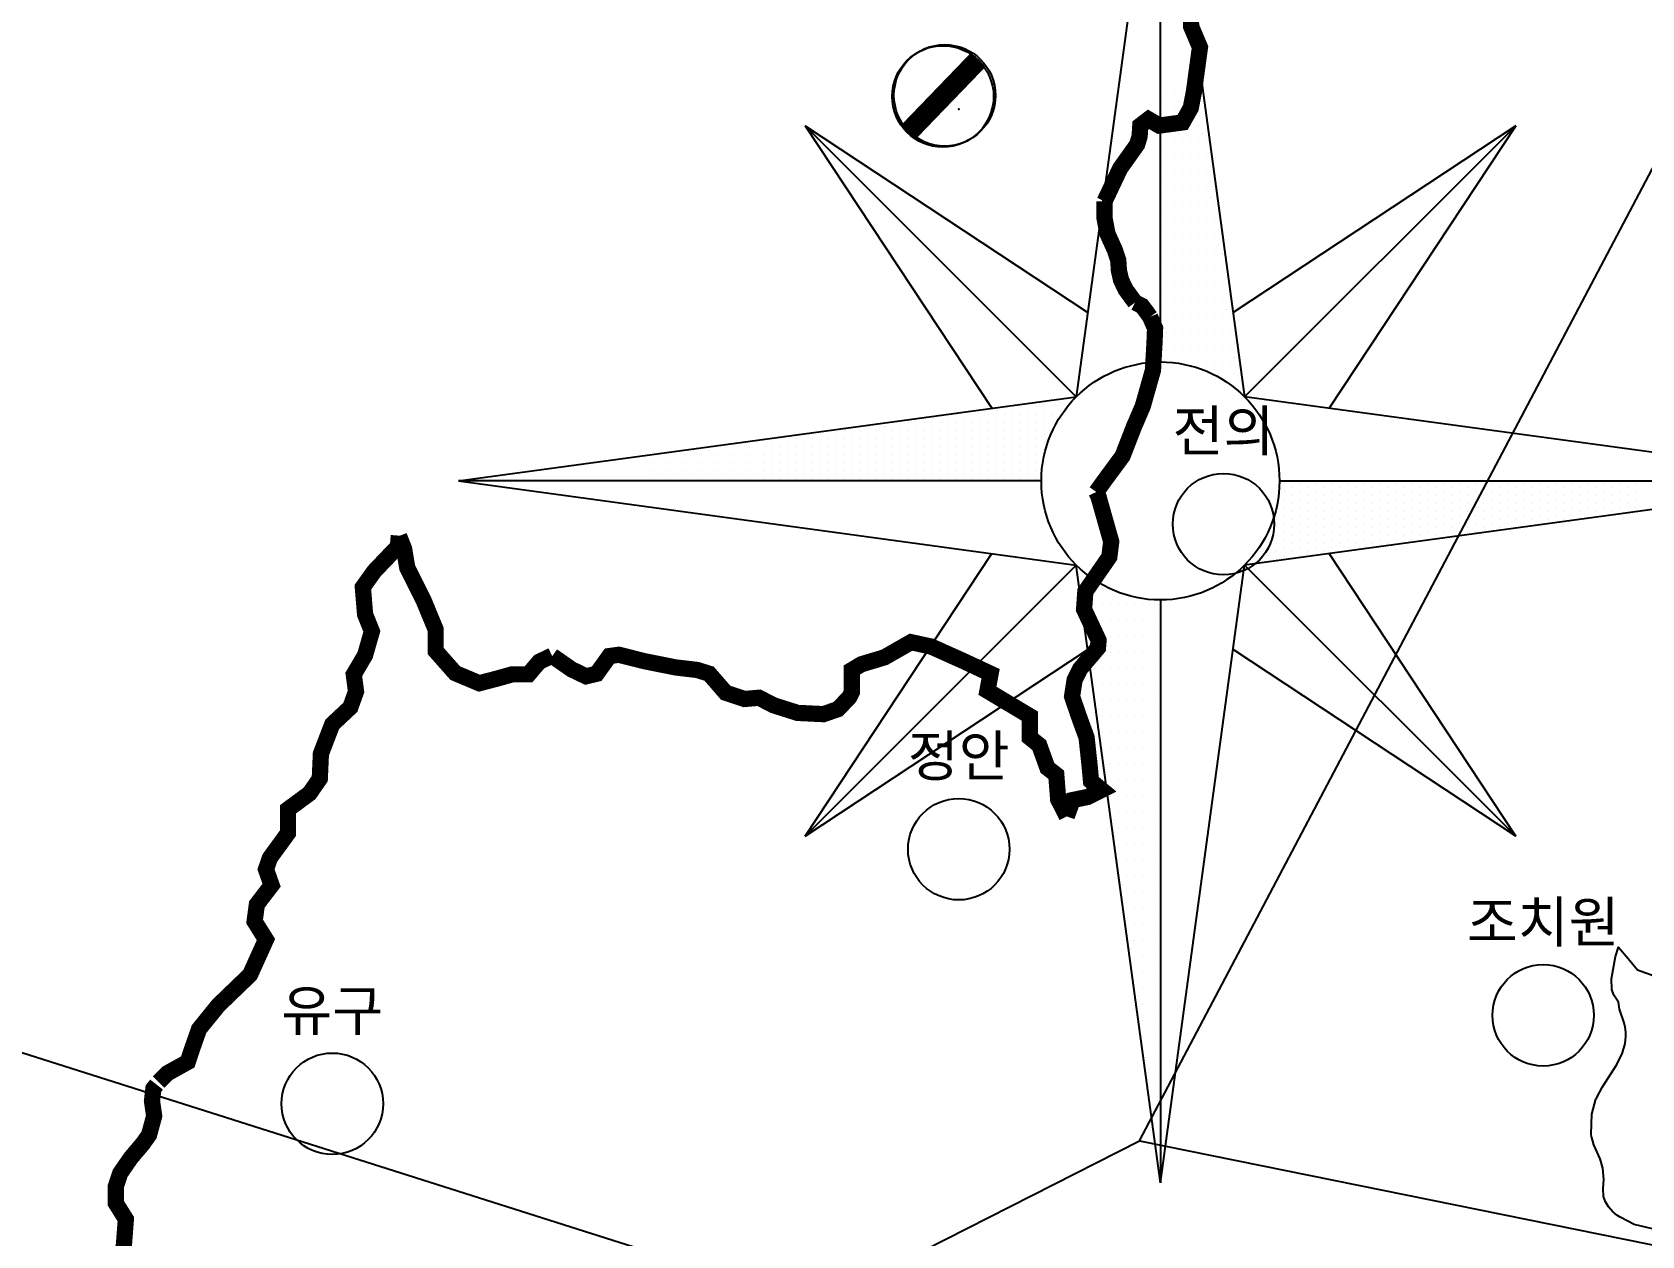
# Model space of a CAD drawing. Header units: millimetres. Extents: x -19392 to 580976, y -49129 to 736091.
# Drawn here: x 187898 to 227552, y 336155 to 365813 of the extents above; entities that cross this region are included whole.
import ezdxf
from ezdxf.enums import TextEntityAlignment as Align

# ---------------------------------------------------------------- set-up
doc = ezdxf.new("R2010")
doc.units = ezdxf.units.MM
for name, color, linetype in [('2411', 7, 'Continuous'), ('AWS', 4, 'Continuous'), ('AWS명', 2, 'Continuous'), ('EL', 2, 'Continuous'), ('MAIN-RIVER', 5, 'Continuous'), ('Point', 1, 'Continuous'), ('관측소명', 3, 'Continuous'), ('기상청', 1, 'Continuous'), ('티센', 6, 'Continuous')]:
    doc.layers.add(name, color=color, linetype=linetype)
doc.styles.get("Standard").update_dxf_attribs({"font": ''})
doc.styles.get('Standard').set_extended_font_data('Gulim')

# ---------------------------------------------------------------- blocks, each defined once
blk = doc.blocks.new('관측소(기상청)')
at = {"layer": '기상청', "const_width": 500}
blk.add_lwpolyline([(821, 874), (-914, -926)], dxfattribs=at)
at = {"layer": '기상청'}
blk.add_circle((-46, -26), 1250, dxfattribs=at)

msp = doc.modelspace()

# ---------------------------------------------------------------- linework, layer by layer
at = {"color": 0}
for p, q in [((215753, 364103), (215753, 364103)), ((215851, 364300), (215851, 364300)), ((215950, 364103), (215950, 364103)), ((216048, 364300), (216048, 364300)), ((216147, 364103), (216147, 364103)), ((216245, 364300), (216245, 364300)), ((216343, 364103), (216343, 364103)), ((216442, 364300), (216442, 364300)), ((216540, 364103), (216540, 364103)), ((216639, 364300), (216639, 364300)), ((216737, 364103), (216737, 364103)), ((215753, 363709), (215753, 363709)), ((215851, 363906), (215851, 363906)), ((215950, 363709), (215950, 363709)), ((216048, 363906), (216048, 363906)), ((216147, 363709), (216147, 363709)), ((216245, 363906), (216245, 363906)), ((216343, 363709), (216343, 363709)), ((216442, 363906), (216442, 363906)), ((216540, 363709), (216540, 363709)), ((216639, 363906), (216639, 363906)), ((216737, 363709), (216737, 363709)), ((215753, 363315), (215753, 363315)), ((215851, 363512), (215851, 363512)), ((215950, 363315), (215950, 363315)), ((216048, 363512), (216048, 363512)), ((216147, 363315), (216147, 363315)), ((216245, 363512), (216245, 363512)), ((216343, 363315), (216343, 363315)), ((216442, 363512), (216442, 363512)), ((216540, 363315), (216540, 363315)), ((216639, 363512), (216639, 363512)), ((216737, 363315), (216737, 363315)), ((216836, 363512), (216836, 363512)), ((215753, 362922), (215753, 362922)), ((215851, 363118), (215851, 363118)), ((215950, 362922), (215950, 362922)), ((216048, 363118), (216048, 363118)), ((216147, 362922), (216147, 362922)), ((216245, 363118), (216245, 363118)), ((216343, 362922), (216343, 362922)), ((216442, 363118), (216442, 363118)), ((216540, 362922), (216540, 362922)), ((216639, 363118), (216639, 363118)), ((216737, 362922), (216737, 362922)), ((216836, 363118), (216836, 363118)), ((216934, 362922), (216934, 362922)), ((215753, 362528), (215753, 362528)), ((215851, 362725), (215851, 362725)), ((215950, 362528), (215950, 362528)), ((216048, 362725), (216048, 362725)), ((216147, 362528), (216147, 362528)), ((216245, 362725), (216245, 362725)), ((216343, 362528), (216343, 362528)), ((216442, 362725), (216442, 362725)), ((216540, 362528), (216540, 362528)), ((216639, 362725), (216639, 362725)), ((216737, 362528), (216737, 362528)), ((216836, 362725), (216836, 362725)), ((216934, 362528), (216934, 362528)), ((215753, 362134), (215753, 362134)), ((215851, 362331), (215851, 362331)), ((215950, 362134), (215950, 362134)), ((216048, 362331), (216048, 362331)), ((216147, 362134), (216147, 362134)), ((216245, 362331), (216245, 362331)), ((216343, 362134), (216343, 362134)), ((216442, 362331), (216442, 362331)), ((216540, 362134), (216540, 362134)), ((216639, 362331), (216639, 362331)), ((216737, 362134), (216737, 362134)), ((216836, 362331), (216836, 362331)), ((216934, 362134), (216934, 362134)), ((215753, 361740), (215753, 361740)), ((215851, 361937), (215851, 361937)), ((215950, 361740), (215950, 361740)), ((216048, 361937), (216048, 361937)), ((216147, 361740), (216147, 361740)), ((216245, 361937), (216245, 361937)), ((216343, 361740), (216343, 361740)), ((216442, 361937), (216442, 361937)), ((216540, 361740), (216540, 361740)), ((216639, 361937), (216639, 361937)), ((216737, 361740), (216737, 361740)), ((216836, 361937), (216836, 361937)), ((216934, 361740), (216934, 361740)), ((217033, 361937), (217033, 361937)), ((215753, 361347), (215753, 361347)), ((215851, 361543), (215851, 361543)), ((215950, 361347), (215950, 361347)), ((216048, 361543), (216048, 361543)), ((216147, 361347), (216147, 361347)), ((216245, 361543), (216245, 361543)), ((216343, 361347), (216343, 361347)), ((216442, 361543), (216442, 361543)), ((216540, 361347), (216540, 361347)), ((216639, 361543), (216639, 361543)), ((216737, 361347), (216737, 361347)), ((216836, 361543), (216836, 361543)), ((216934, 361347), (216934, 361347)), ((217033, 361543), (217033, 361543)), ((217131, 361347), (217131, 361347)), ((215753, 360953), (215753, 360953)), ((215851, 361150), (215851, 361150)), ((215950, 360953), (215950, 360953)), ((216048, 361150), (216048, 361150)), ((216147, 360953), (216147, 360953)), ((216245, 361150), (216245, 361150)), ((216343, 360953), (216343, 360953)), ((216442, 361150), (216442, 361150)), ((216540, 360953), (216540, 360953)), ((216639, 361150), (216639, 361150)), ((216737, 360953), (216737, 360953)), ((216836, 361150), (216836, 361150)), ((216934, 360953), (216934, 360953)), ((217033, 361150), (217033, 361150)), ((217131, 360953), (217131, 360953)), ((215753, 360559), (215753, 360559)), ((215851, 360756), (215851, 360756)), ((215950, 360559), (215950, 360559)), ((216048, 360756), (216048, 360756)), ((216147, 360559), (216147, 360559)), ((216245, 360756), (216245, 360756)), ((216343, 360559), (216343, 360559)), ((216442, 360756), (216442, 360756)), ((216540, 360559), (216540, 360559)), ((216639, 360756), (216639, 360756)), ((216737, 360559), (216737, 360559)), ((216836, 360756), (216836, 360756)), ((216934, 360559), (216934, 360559)), ((217033, 360756), (217033, 360756)), ((217131, 360559), (217131, 360559)), ((217229, 360756), (217229, 360756)), ((215753, 360165), (215753, 360165)), ((215851, 360362), (215851, 360362)), ((215950, 360165), (215950, 360165)), ((216048, 360362), (216048, 360362)), ((216147, 360165), (216147, 360165)), ((216245, 360362), (216245, 360362)), ((216343, 360165), (216343, 360165)), ((216442, 360362), (216442, 360362)), ((216540, 360165), (216540, 360165)), ((216639, 360362), (216639, 360362)), ((216737, 360165), (216737, 360165)), ((216836, 360362), (216836, 360362)), ((216934, 360165), (216934, 360165)), ((217033, 360362), (217033, 360362)), ((217131, 360165), (217131, 360165)), ((217229, 360362), (217229, 360362)), ((215753, 359772), (215753, 359772)), ((215851, 359968), (215851, 359968)), ((215950, 359772), (215950, 359772)), ((216048, 359968), (216048, 359968)), ((216147, 359772), (216147, 359772)), ((216245, 359968), (216245, 359968)), ((216343, 359772), (216343, 359772)), ((216442, 359968), (216442, 359968)), ((216540, 359772), (216540, 359772)), ((216639, 359968), (216639, 359968)), ((216737, 359772), (216737, 359772)), ((216836, 359968), (216836, 359968)), ((216934, 359772), (216934, 359772)), ((217033, 359968), (217033, 359968)), ((217131, 359772), (217131, 359772)), ((217229, 359968), (217229, 359968)), ((217328, 359772), (217328, 359772)), ((215753, 359378), (215753, 359378)), ((215851, 359575), (215851, 359575)), ((215950, 359378), (215950, 359378)), ((216048, 359575), (216048, 359575)), ((216147, 359378), (216147, 359378)), ((216245, 359575), (216245, 359575)), ((216343, 359378), (216343, 359378)), ((216442, 359575), (216442, 359575)), ((216540, 359378), (216540, 359378)), ((216639, 359575), (216639, 359575)), ((216737, 359378), (216737, 359378)), ((216836, 359575), (216836, 359575)), ((216934, 359378), (216934, 359378)), ((217033, 359575), (217033, 359575)), ((217131, 359378), (217131, 359378)), ((217229, 359575), (217229, 359575)), ((217328, 359378), (217328, 359378)), ((215753, 358984), (215753, 358984)), ((215851, 359181), (215851, 359181)), ((215950, 358984), (215950, 358984)), ((216048, 359181), (216048, 359181)), ((216147, 358984), (216147, 358984)), ((216245, 359181), (216245, 359181)), ((216343, 358984), (216343, 358984)), ((216442, 359181), (216442, 359181)), ((216540, 358984), (216540, 358984)), ((216639, 359181), (216639, 359181)), ((216737, 358984), (216737, 358984)), ((216836, 359181), (216836, 359181)), ((216934, 358984), (216934, 358984)), ((217033, 359181), (217033, 359181)), ((217131, 358984), (217131, 358984)), ((217229, 359181), (217229, 359181)), ((217328, 358984), (217328, 358984)), ((217426, 359181), (217426, 359181)), ((215753, 358590), (215753, 358590)), ((215851, 358787), (215851, 358787)), ((215950, 358590), (215950, 358590)), ((216048, 358787), (216048, 358787)), ((216147, 358590), (216147, 358590)), ((216245, 358787), (216245, 358787)), ((216343, 358590), (216343, 358590)), ((216442, 358787), (216442, 358787)), ((216540, 358590), (216540, 358590)), ((216639, 358787), (216639, 358787)), ((216737, 358590), (216737, 358590)), ((216836, 358787), (216836, 358787)), ((216934, 358590), (216934, 358590)), ((217033, 358787), (217033, 358787)), ((217131, 358590), (217131, 358590)), ((217229, 358787), (217229, 358787)), ((217328, 358590), (217328, 358590)), ((217426, 358787), (217426, 358787)), ((217525, 358590), (217525, 358590)), ((215753, 358197), (215753, 358197)), ((215851, 358393), (215851, 358393)), ((215950, 358197), (215950, 358197)), ((216048, 358393), (216048, 358393)), ((216147, 358197), (216147, 358197)), ((216245, 358393), (216245, 358393)), ((216343, 358197), (216343, 358197)), ((216442, 358393), (216442, 358393)), ((216540, 358197), (216540, 358197)), ((216639, 358393), (216639, 358393)), ((216737, 358197), (216737, 358197)), ((216836, 358393), (216836, 358393)), ((216934, 358197), (216934, 358197)), ((217033, 358393), (217033, 358393)), ((217131, 358197), (217131, 358197)), ((217229, 358393), (217229, 358393)), ((217328, 358197), (217328, 358197)), ((217426, 358393), (217426, 358393)), ((217525, 358197), (217525, 358197)), ((215753, 357803), (215753, 357803)), ((215851, 358000), (215851, 358000)), ((215950, 357803), (215950, 357803)), ((216048, 358000), (216048, 358000)), ((216147, 357803), (216147, 357803)), ((216245, 358000), (216245, 358000)), ((216343, 357803), (216343, 357803)), ((216442, 358000), (216442, 358000)), ((216540, 357803), (216540, 357803)), ((216639, 358000), (216639, 358000)), ((216737, 357803), (216737, 357803)), ((216836, 358000), (216836, 358000)), ((216934, 357803), (216934, 357803)), ((217033, 358000), (217033, 358000)), ((217131, 357803), (217131, 357803)), ((217229, 358000), (217229, 358000)), ((217328, 357803), (217328, 357803)), ((217426, 358000), (217426, 358000)), ((217525, 357803), (217525, 357803)), ((216442, 357606), (216442, 357606)), ((216639, 357606), (216639, 357606)), ((216836, 357606), (216836, 357606)), ((216934, 357409), (216934, 357409)), ((217033, 357606), (217033, 357606)), ((217131, 357409), (217131, 357409)), ((217229, 357606), (217229, 357606)), ((217328, 357409), (217328, 357409)), ((217426, 357606), (217426, 357606)), ((217525, 357409), (217525, 357409)), ((217623, 357606), (217623, 357606)), ((217426, 357212), (217426, 357212)), ((217623, 357212), (217623, 357212)), ((217722, 357015), (217722, 357015)), ((211858, 356587), (211858, 356587)), ((212251, 356587), (212251, 356587)), ((212645, 356587), (212645, 356587)), ((212842, 356685), (212842, 356685)), ((213039, 356587), (213039, 356587)), ((213236, 356685), (213236, 356685)), ((213433, 356784), (213433, 356784)), ((208511, 356095), (208511, 356095)), ((208905, 356095), (208905, 356095)), ((209101, 356193), (209101, 356193)), ((209298, 356095), (209298, 356095)), ((209495, 356193), (209495, 356193)), ((209692, 356291), (209692, 356291)), ((209692, 356095), (209692, 356095)), ((209889, 356193), (209889, 356193)), ((210086, 356291), (210086, 356291)), ((210086, 356095), (210086, 356095)), ((210283, 356193), (210283, 356193)), ((210480, 356291), (210480, 356291)), ((210480, 356095), (210480, 356095)), ((210676, 356390), (210676, 356390)), ((210676, 356193), (210676, 356193)), ((210873, 356291), (210873, 356291)), ((210873, 356095), (210873, 356095)), ((211070, 356390), (211070, 356390)), ((211070, 356193), (211070, 356193)), ((211267, 356488), (211267, 356488)), ((211267, 356291), (211267, 356291)), ((211267, 356095), (211267, 356095)), ((211464, 356390), (211464, 356390)), ((211464, 356193), (211464, 356193)), ((211661, 356488), (211661, 356488)), ((211661, 356291), (211661, 356291)), ((211661, 356095), (211661, 356095)), ((211858, 356390), (211858, 356390)), ((211858, 356193), (211858, 356193)), ((212055, 356488), (212055, 356488)), ((212055, 356291), (212055, 356291)), ((212055, 356095), (212055, 356095)), ((212251, 356390), (212251, 356390)), ((212251, 356193), (212251, 356193)), ((212448, 356488), (212448, 356488)), ((212448, 356291), (212448, 356291)), ((212448, 356095), (212448, 356095)), ((212645, 356390), (212645, 356390)), ((212645, 356193), (212645, 356193)), ((212842, 356488), (212842, 356488)), ((212842, 356291), (212842, 356291)), ((212842, 356095), (212842, 356095)), ((213039, 356390), (213039, 356390)), ((213039, 356193), (213039, 356193)), ((213236, 356488), (213236, 356488)), ((205361, 355701), (205361, 355701)), ((205755, 355701), (205755, 355701)), ((206148, 355701), (206148, 355701)), ((206345, 355799), (206345, 355799)), ((206542, 355701), (206542, 355701)), ((206739, 355799), (206739, 355799)), ((206936, 355898), (206936, 355898)), ((206936, 355701), (206936, 355701)), ((207133, 355799), (207133, 355799)), ((207330, 355898), (207330, 355898)), ((207330, 355701), (207330, 355701)), ((207526, 355996), (207526, 355996)), ((207526, 355799), (207526, 355799)), ((207723, 355898), (207723, 355898)), ((207723, 355701), (207723, 355701)), ((207920, 355996), (207920, 355996)), ((207920, 355799), (207920, 355799)), ((208117, 355898), (208117, 355898)), ((208117, 355701), (208117, 355701)), ((208314, 355996), (208314, 355996)), ((208314, 355799), (208314, 355799)), ((208511, 355898), (208511, 355898)), ((208511, 355701), (208511, 355701)), ((208708, 355996), (208708, 355996)), ((208708, 355799), (208708, 355799)), ((208905, 355898), (208905, 355898)), ((208905, 355701), (208905, 355701)), ((209101, 355996), (209101, 355996)), ((209101, 355799), (209101, 355799)), ((209298, 355898), (209298, 355898)), ((209298, 355701), (209298, 355701)), ((209495, 355996), (209495, 355996)), ((209495, 355799), (209495, 355799)), ((209692, 355898), (209692, 355898)), ((209692, 355701), (209692, 355701)), ((209889, 355996), (209889, 355996)), ((209889, 355799), (209889, 355799)), ((210086, 355898), (210086, 355898)), ((210086, 355701), (210086, 355701)), ((210283, 355996), (210283, 355996)), ((210283, 355799), (210283, 355799)), ((210480, 355898), (210480, 355898)), ((210480, 355701), (210480, 355701)), ((210676, 355996), (210676, 355996)), ((210676, 355799), (210676, 355799)), ((210873, 355898), (210873, 355898)), ((210873, 355701), (210873, 355701)), ((211070, 355996), (211070, 355996)), ((211070, 355799), (211070, 355799)), ((211267, 355898), (211267, 355898)), ((211267, 355701), (211267, 355701)), ((211464, 355996), (211464, 355996)), ((211464, 355799), (211464, 355799)), ((211661, 355898), (211661, 355898)), ((211661, 355701), (211661, 355701)), ((211858, 355996), (211858, 355996)), ((211858, 355799), (211858, 355799)), ((212055, 355898), (212055, 355898)), ((212055, 355701), (212055, 355701)), ((212251, 355996), (212251, 355996)), ((212251, 355799), (212251, 355799)), ((212448, 355898), (212448, 355898)), ((212448, 355701), (212448, 355701)), ((212645, 355996), (212645, 355996)), ((212645, 355799), (212645, 355799)), ((212842, 355898), (212842, 355898)), ((212842, 355701), (212842, 355701)), ((213039, 355996), (213039, 355996)), ((203195, 355405), (203195, 355405)), ((203392, 355307), (203392, 355307)), ((203589, 355405), (203589, 355405)), ((203786, 355307), (203786, 355307)), ((203983, 355405), (203983, 355405)), ((204180, 355504), (204180, 355504)), ((204180, 355307), (204180, 355307)), ((204376, 355405), (204376, 355405)), ((204573, 355504), (204573, 355504)), ((204573, 355307), (204573, 355307)), ((204770, 355602), (204770, 355602)), ((204770, 355405), (204770, 355405)), ((204967, 355504), (204967, 355504)), ((204967, 355307), (204967, 355307)), ((205164, 355602), (205164, 355602)), ((205164, 355405), (205164, 355405)), ((205361, 355504), (205361, 355504)), ((205361, 355307), (205361, 355307)), ((205558, 355602), (205558, 355602)), ((205558, 355405), (205558, 355405)), ((205755, 355504), (205755, 355504)), ((205755, 355307), (205755, 355307)), ((205951, 355602), (205951, 355602)), ((205951, 355405), (205951, 355405)), ((206148, 355504), (206148, 355504)), ((206148, 355307), (206148, 355307)), ((206345, 355602), (206345, 355602)), ((206345, 355405), (206345, 355405)), ((206542, 355504), (206542, 355504)), ((206542, 355307), (206542, 355307)), ((206739, 355602), (206739, 355602)), ((206739, 355405), (206739, 355405)), ((206936, 355504), (206936, 355504)), ((206936, 355307), (206936, 355307)), ((207133, 355602), (207133, 355602)), ((207133, 355405), (207133, 355405)), ((207330, 355504), (207330, 355504)), ((207330, 355307), (207330, 355307)), ((207526, 355602), (207526, 355602)), ((207526, 355405), (207526, 355405)), ((207723, 355504), (207723, 355504)), ((207723, 355307), (207723, 355307)), ((207920, 355602), (207920, 355602)), ((207920, 355405), (207920, 355405)), ((208117, 355504), (208117, 355504)), ((208117, 355307), (208117, 355307)), ((208314, 355602), (208314, 355602)), ((208314, 355405), (208314, 355405)), ((208511, 355504), (208511, 355504)), ((208511, 355307), (208511, 355307)), ((208708, 355602), (208708, 355602)), ((208708, 355405), (208708, 355405)), ((208905, 355504), (208905, 355504)), ((208905, 355307), (208905, 355307)), ((209101, 355602), (209101, 355602)), ((209101, 355405), (209101, 355405)), ((209298, 355504), (209298, 355504)), ((209298, 355307), (209298, 355307)), ((209495, 355602), (209495, 355602)), ((209495, 355405), (209495, 355405)), ((209692, 355504), (209692, 355504)), ((209692, 355307), (209692, 355307)), ((209889, 355602), (209889, 355602)), ((209889, 355405), (209889, 355405)), ((210086, 355504), (210086, 355504)), ((210086, 355307), (210086, 355307)), ((210283, 355602), (210283, 355602)), ((210283, 355405), (210283, 355405)), ((210480, 355504), (210480, 355504)), ((210480, 355307), (210480, 355307)), ((210676, 355602), (210676, 355602)), ((210676, 355405), (210676, 355405)), ((210873, 355504), (210873, 355504)), ((210873, 355307), (210873, 355307)), ((211070, 355602), (211070, 355602)), ((211070, 355405), (211070, 355405)), ((211267, 355504), (211267, 355504)), ((211267, 355307), (211267, 355307)), ((211464, 355602), (211464, 355602)), ((211464, 355405), (211464, 355405)), ((211661, 355504), (211661, 355504)), ((211661, 355307), (211661, 355307)), ((211858, 355602), (211858, 355602)), ((211858, 355405), (211858, 355405)), ((212055, 355504), (212055, 355504)), ((212055, 355307), (212055, 355307)), ((212251, 355602), (212251, 355602)), ((212251, 355405), (212251, 355405)), ((212448, 355504), (212448, 355504)), ((212448, 355307), (212448, 355307)), ((212645, 355602), (212645, 355602)), ((212645, 355405), (212645, 355405)), ((212842, 355504), (212842, 355504)), ((203195, 355209), (203195, 355209)), ((203195, 355012), (203195, 355012)), ((203392, 355110), (203392, 355110)), ((203392, 354913), (203392, 354913)), ((203589, 355209), (203589, 355209)), ((203589, 355012), (203589, 355012)), ((203786, 355110), (203786, 355110)), ((203786, 354913), (203786, 354913)), ((203983, 355209), (203983, 355209)), ((203983, 355012), (203983, 355012)), ((204180, 355110), (204180, 355110)), ((204180, 354913), (204180, 354913)), ((204376, 355209), (204376, 355209)), ((204376, 355012), (204376, 355012)), ((204573, 355110), (204573, 355110)), ((204573, 354913), (204573, 354913)), ((204770, 355209), (204770, 355209)), ((204770, 355012), (204770, 355012)), ((204967, 355110), (204967, 355110)), ((204967, 354913), (204967, 354913)), ((205164, 355209), (205164, 355209)), ((205164, 355012), (205164, 355012)), ((205361, 355110), (205361, 355110)), ((205361, 354913), (205361, 354913)), ((205558, 355209), (205558, 355209)), ((205558, 355012), (205558, 355012)), ((205755, 355110), (205755, 355110)), ((205755, 354913), (205755, 354913)), ((205951, 355209), (205951, 355209)), ((205951, 355012), (205951, 355012)), ((206148, 355110), (206148, 355110)), ((206148, 354913), (206148, 354913)), ((206345, 355209), (206345, 355209)), ((206345, 355012), (206345, 355012)), ((206542, 355110), (206542, 355110)), ((206542, 354913), (206542, 354913)), ((206739, 355209), (206739, 355209)), ((206739, 355012), (206739, 355012)), ((206936, 355110), (206936, 355110)), ((206936, 354913), (206936, 354913)), ((207133, 355209), (207133, 355209)), ((207133, 355012), (207133, 355012)), ((207330, 355110), (207330, 355110)), ((207330, 354913), (207330, 354913)), ((207526, 355209), (207526, 355209)), ((207526, 355012), (207526, 355012)), ((207723, 355110), (207723, 355110)), ((207723, 354913), (207723, 354913)), ((207920, 355209), (207920, 355209)), ((207920, 355012), (207920, 355012)), ((208117, 355110), (208117, 355110)), ((208117, 354913), (208117, 354913)), ((208314, 355209), (208314, 355209)), ((208314, 355012), (208314, 355012)), ((208511, 355110), (208511, 355110)), ((208511, 354913), (208511, 354913)), ((208708, 355209), (208708, 355209)), ((208708, 355012), (208708, 355012)), ((208905, 355110), (208905, 355110)), ((208905, 354913), (208905, 354913)), ((209101, 355209), (209101, 355209)), ((209101, 355012), (209101, 355012)), ((209298, 355110), (209298, 355110)), ((209298, 354913), (209298, 354913)), ((209495, 355209), (209495, 355209)), ((209495, 355012), (209495, 355012)), ((209692, 355110), (209692, 355110)), ((209692, 354913), (209692, 354913)), ((209889, 355209), (209889, 355209)), ((209889, 355012), (209889, 355012)), ((210086, 355110), (210086, 355110)), ((210086, 354913), (210086, 354913)), ((210283, 355209), (210283, 355209)), ((210283, 355012), (210283, 355012)), ((210480, 355110), (210480, 355110)), ((210480, 354913), (210480, 354913)), ((210676, 355209), (210676, 355209)), ((210676, 355012), (210676, 355012)), ((210873, 355110), (210873, 355110)), ((210873, 354913), (210873, 354913)), ((211070, 355209), (211070, 355209)), ((211070, 355012), (211070, 355012)), ((211267, 355110), (211267, 355110)), ((211267, 354913), (211267, 354913)), ((211464, 355209), (211464, 355209)), ((211464, 355012), (211464, 355012)), ((211661, 355110), (211661, 355110)), ((211661, 354913), (211661, 354913)), ((211858, 355209), (211858, 355209)), ((211858, 355012), (211858, 355012)), ((212055, 355110), (212055, 355110)), ((212055, 354913), (212055, 354913)), ((212251, 355209), (212251, 355209)), ((212251, 355012), (212251, 355012)), ((212448, 355110), (212448, 355110)), ((212448, 354913), (212448, 354913)), ((212645, 355209), (212645, 355209)), ((212645, 355012), (212645, 355012)), ((203195, 354815), (203195, 354815)), ((203589, 354815), (203589, 354815)), ((203983, 354815), (203983, 354815)), ((204376, 354815), (204376, 354815)), ((204770, 354815), (204770, 354815)), ((205164, 354815), (205164, 354815)), ((205558, 354815), (205558, 354815)), ((205951, 354815), (205951, 354815)), ((206345, 354815), (206345, 354815)), ((206739, 354815), (206739, 354815)), ((207133, 354815), (207133, 354815)), ((207526, 354815), (207526, 354815)), ((207920, 354815), (207920, 354815)), ((208314, 354815), (208314, 354815)), ((208708, 354815), (208708, 354815)), ((209101, 354815), (209101, 354815)), ((209495, 354815), (209495, 354815)), ((209889, 354815), (209889, 354815)), ((210283, 354815), (210283, 354815)), ((210676, 354815), (210676, 354815)), ((211070, 354815), (211070, 354815)), ((211464, 354815), (211464, 354815)), ((211858, 354815), (211858, 354815)), ((212251, 354815), (212251, 354815)), ((212645, 354815), (212645, 354815)), ((218741, 354695), (218741, 354695)), ((218938, 354597), (218938, 354597)), ((219135, 354695), (219135, 354695)), ((219331, 354597), (219331, 354597)), ((219528, 354695), (219528, 354695)), ((219725, 354597), (219725, 354597)), ((219922, 354695), (219922, 354695)), ((220119, 354597), (220119, 354597)), ((220316, 354695), (220316, 354695)), ((220513, 354597), (220513, 354597)), ((220710, 354695), (220710, 354695)), ((220906, 354597), (220906, 354597)), ((221103, 354695), (221103, 354695)), ((221300, 354597), (221300, 354597)), ((221497, 354695), (221497, 354695)), ((221694, 354597), (221694, 354597)), ((221891, 354695), (221891, 354695)), ((222088, 354597), (222088, 354597)), ((222285, 354695), (222285, 354695)), ((222481, 354597), (222481, 354597)), ((222678, 354695), (222678, 354695)), ((222875, 354597), (222875, 354597)), ((223072, 354695), (223072, 354695)), ((223269, 354597), (223269, 354597)), ((223466, 354695), (223466, 354695)), ((223663, 354597), (223663, 354597)), ((223860, 354695), (223860, 354695)), ((224056, 354597), (224056, 354597)), ((224253, 354695), (224253, 354695)), ((224450, 354597), (224450, 354597)), ((224647, 354695), (224647, 354695)), ((224844, 354597), (224844, 354597)), ((225041, 354695), (225041, 354695)), ((225238, 354597), (225238, 354597)), ((225435, 354695), (225435, 354695)), ((225631, 354597), (225631, 354597)), ((225828, 354695), (225828, 354695)), ((226025, 354597), (226025, 354597)), ((226222, 354695), (226222, 354695)), ((226419, 354597), (226419, 354597)), ((226616, 354695), (226616, 354695)), ((226813, 354597), (226813, 354597)), ((227010, 354695), (227010, 354695)), ((227206, 354597), (227206, 354597)), ((227403, 354695), (227403, 354695)), ((218741, 354498), (218741, 354498)), ((218741, 354301), (218741, 354301)), ((218938, 354400), (218938, 354400)), ((218938, 354203), (218938, 354203)), ((219135, 354498), (219135, 354498)), ((219135, 354301), (219135, 354301)), ((219331, 354400), (219331, 354400)), ((219331, 354203), (219331, 354203)), ((219528, 354498), (219528, 354498)), ((219528, 354301), (219528, 354301)), ((219725, 354400), (219725, 354400)), ((219725, 354203), (219725, 354203)), ((219922, 354498), (219922, 354498)), ((219922, 354301), (219922, 354301)), ((220119, 354400), (220119, 354400)), ((220119, 354203), (220119, 354203)), ((220316, 354498), (220316, 354498)), ((220316, 354301), (220316, 354301)), ((220513, 354400), (220513, 354400)), ((220513, 354203), (220513, 354203)), ((220710, 354498), (220710, 354498)), ((220710, 354301), (220710, 354301)), ((220906, 354400), (220906, 354400)), ((220906, 354203), (220906, 354203)), ((221103, 354498), (221103, 354498)), ((221103, 354301), (221103, 354301)), ((221300, 354400), (221300, 354400)), ((221300, 354203), (221300, 354203)), ((221497, 354498), (221497, 354498)), ((221497, 354301), (221497, 354301)), ((221694, 354400), (221694, 354400)), ((221694, 354203), (221694, 354203)), ((221891, 354498), (221891, 354498)), ((221891, 354301), (221891, 354301)), ((222088, 354400), (222088, 354400)), ((222088, 354203), (222088, 354203)), ((222285, 354498), (222285, 354498)), ((222285, 354301), (222285, 354301)), ((222481, 354400), (222481, 354400)), ((222481, 354203), (222481, 354203)), ((222678, 354498), (222678, 354498)), ((222678, 354301), (222678, 354301)), ((222875, 354400), (222875, 354400)), ((222875, 354203), (222875, 354203)), ((223072, 354498), (223072, 354498)), ((223072, 354301), (223072, 354301)), ((223269, 354400), (223269, 354400)), ((223269, 354203), (223269, 354203)), ((223466, 354498), (223466, 354498)), ((223466, 354301), (223466, 354301)), ((223663, 354400), (223663, 354400)), ((223663, 354203), (223663, 354203)), ((223860, 354498), (223860, 354498)), ((223860, 354301), (223860, 354301)), ((224056, 354400), (224056, 354400)), ((224056, 354203), (224056, 354203)), ((224253, 354498), (224253, 354498)), ((224253, 354301), (224253, 354301)), ((224450, 354400), (224450, 354400)), ((224450, 354203), (224450, 354203)), ((224647, 354498), (224647, 354498)), ((224647, 354301), (224647, 354301)), ((224844, 354400), (224844, 354400)), ((224844, 354203), (224844, 354203)), ((225041, 354498), (225041, 354498)), ((225041, 354301), (225041, 354301)), ((225238, 354400), (225238, 354400)), ((225238, 354203), (225238, 354203)), ((225435, 354498), (225435, 354498)), ((225435, 354301), (225435, 354301)), ((225631, 354400), (225631, 354400)), ((225631, 354203), (225631, 354203)), ((225828, 354498), (225828, 354498)), ((225828, 354301), (225828, 354301)), ((226025, 354400), (226025, 354400)), ((226025, 354203), (226025, 354203)), ((226222, 354498), (226222, 354498)), ((226222, 354301), (226222, 354301)), ((226419, 354400), (226419, 354400)), ((226419, 354203), (226419, 354203)), ((226616, 354498), (226616, 354498)), ((226616, 354301), (226616, 354301)), ((226813, 354400), (226813, 354400)), ((226813, 354203), (226813, 354203)), ((227010, 354498), (227010, 354498)), ((227010, 354301), (227010, 354301)), ((227206, 354400), (227206, 354400)), ((227206, 354203), (227206, 354203)), ((227403, 354498), (227403, 354498)), ((227403, 354301), (227403, 354301)), ((218544, 354006), (218544, 354006)), ((218544, 353809), (218544, 353809)), ((218741, 354105), (218741, 354105)), ((218741, 353908), (218741, 353908)), ((218938, 354006), (218938, 354006)), ((218938, 353809), (218938, 353809)), ((219135, 354105), (219135, 354105)), ((219135, 353908), (219135, 353908)), ((219331, 354006), (219331, 354006)), ((219331, 353809), (219331, 353809)), ((219528, 354105), (219528, 354105)), ((219528, 353908), (219528, 353908)), ((219725, 354006), (219725, 354006)), ((219725, 353809), (219725, 353809)), ((219922, 354105), (219922, 354105)), ((219922, 353908), (219922, 353908)), ((220119, 354006), (220119, 354006)), ((220119, 353809), (220119, 353809)), ((220316, 354105), (220316, 354105)), ((220316, 353908), (220316, 353908)), ((220513, 354006), (220513, 354006)), ((220513, 353809), (220513, 353809)), ((220710, 354105), (220710, 354105)), ((220710, 353908), (220710, 353908)), ((220906, 354006), (220906, 354006)), ((220906, 353809), (220906, 353809)), ((221103, 354105), (221103, 354105)), ((221103, 353908), (221103, 353908)), ((221300, 354006), (221300, 354006)), ((221300, 353809), (221300, 353809)), ((221497, 354105), (221497, 354105)), ((221497, 353908), (221497, 353908)), ((221694, 354006), (221694, 354006)), ((221694, 353809), (221694, 353809)), ((221891, 354105), (221891, 354105)), ((221891, 353908), (221891, 353908)), ((222088, 354006), (222088, 354006)), ((222088, 353809), (222088, 353809)), ((222285, 354105), (222285, 354105)), ((222285, 353908), (222285, 353908)), ((222481, 354006), (222481, 354006)), ((222481, 353809), (222481, 353809)), ((222678, 354105), (222678, 354105)), ((222678, 353908), (222678, 353908)), ((222875, 354006), (222875, 354006)), ((222875, 353809), (222875, 353809)), ((223072, 354105), (223072, 354105)), ((223072, 353908), (223072, 353908)), ((223269, 354006), (223269, 354006)), ((223269, 353809), (223269, 353809)), ((223466, 354105), (223466, 354105)), ((223466, 353908), (223466, 353908)), ((223663, 354006), (223663, 354006)), ((223663, 353809), (223663, 353809)), ((223860, 354105), (223860, 354105)), ((223860, 353908), (223860, 353908)), ((224056, 354006), (224056, 354006)), ((224056, 353809), (224056, 353809)), ((224253, 354105), (224253, 354105)), ((224253, 353908), (224253, 353908)), ((224450, 354006), (224450, 354006)), ((224450, 353809), (224450, 353809)), ((224647, 354105), (224647, 354105)), ((224647, 353908), (224647, 353908)), ((224844, 354006), (224844, 354006)), ((224844, 353809), (224844, 353809)), ((225041, 354105), (225041, 354105)), ((225041, 353908), (225041, 353908)), ((225238, 354006), (225238, 354006)), ((225238, 353809), (225238, 353809)), ((225435, 354105), (225435, 354105)), ((225435, 353908), (225435, 353908)), ((225631, 354006), (225631, 354006)), ((225631, 353809), (225631, 353809)), ((225828, 354105), (225828, 354105)), ((225828, 353908), (225828, 353908)), ((226025, 354006), (226025, 354006)), ((226025, 353809), (226025, 353809)), ((226222, 354105), (226222, 354105)), ((226222, 353908), (226222, 353908)), ((226419, 354006), (226419, 354006)), ((226616, 354105), (226616, 354105)), ((226616, 353908), (226616, 353908)), ((226813, 354006), (226813, 354006)), ((227010, 354105), (227010, 354105)), ((227206, 354006), (227206, 354006)), ((227403, 354105), (227403, 354105)), ((218347, 353514), (218347, 353514)), ((218347, 353317), (218347, 353317)), ((218544, 353612), (218544, 353612)), ((218544, 353415), (218544, 353415)), ((218741, 353711), (218741, 353711)), ((218741, 353514), (218741, 353514)), ((218741, 353317), (218741, 353317)), ((218938, 353612), (218938, 353612)), ((218938, 353415), (218938, 353415)), ((219135, 353711), (219135, 353711)), ((219135, 353514), (219135, 353514)), ((219135, 353317), (219135, 353317)), ((219331, 353612), (219331, 353612)), ((219331, 353415), (219331, 353415)), ((219528, 353711), (219528, 353711)), ((219528, 353514), (219528, 353514)), ((219528, 353317), (219528, 353317)), ((219725, 353612), (219725, 353612)), ((219725, 353415), (219725, 353415)), ((219922, 353711), (219922, 353711)), ((219922, 353514), (219922, 353514)), ((219922, 353317), (219922, 353317)), ((220119, 353612), (220119, 353612)), ((220119, 353415), (220119, 353415)), ((220316, 353711), (220316, 353711)), ((220316, 353514), (220316, 353514)), ((220316, 353317), (220316, 353317)), ((220513, 353612), (220513, 353612)), ((220513, 353415), (220513, 353415)), ((220710, 353711), (220710, 353711)), ((220710, 353514), (220710, 353514)), ((220710, 353317), (220710, 353317)), ((220906, 353612), (220906, 353612)), ((220906, 353415), (220906, 353415)), ((221103, 353711), (221103, 353711)), ((221103, 353514), (221103, 353514)), ((221103, 353317), (221103, 353317)), ((221300, 353612), (221300, 353612)), ((221300, 353415), (221300, 353415)), ((221497, 353711), (221497, 353711)), ((221497, 353514), (221497, 353514)), ((221497, 353317), (221497, 353317)), ((221694, 353612), (221694, 353612)), ((221694, 353415), (221694, 353415)), ((221891, 353711), (221891, 353711)), ((221891, 353514), (221891, 353514)), ((221891, 353317), (221891, 353317)), ((222088, 353612), (222088, 353612)), ((222088, 353415), (222088, 353415)), ((222285, 353711), (222285, 353711)), ((222285, 353514), (222285, 353514)), ((222285, 353317), (222285, 353317)), ((222481, 353612), (222481, 353612)), ((222481, 353415), (222481, 353415)), ((222678, 353711), (222678, 353711)), ((222678, 353514), (222678, 353514)), ((222875, 353612), (222875, 353612)), ((222875, 353415), (222875, 353415)), ((223072, 353711), (223072, 353711)), ((223072, 353514), (223072, 353514)), ((223269, 353612), (223269, 353612)), ((223466, 353711), (223466, 353711)), ((223466, 353514), (223466, 353514)), ((223663, 353612), (223663, 353612)), ((223860, 353711), (223860, 353711)), ((223860, 353514), (223860, 353514)), ((224056, 353612), (224056, 353612)), ((224253, 353711), (224253, 353711)), ((224450, 353612), (224450, 353612)), ((224647, 353711), (224647, 353711)), ((225041, 353711), (225041, 353711)), ((218150, 353022), (218150, 353022)), ((218347, 353120), (218347, 353120)), ((218347, 352923), (218347, 352923)), ((218544, 353219), (218544, 353219)), ((218544, 353022), (218544, 353022)), ((218741, 353120), (218741, 353120)), ((218741, 352923), (218741, 352923)), ((218938, 353219), (218938, 353219)), ((218938, 353022), (218938, 353022)), ((219135, 353120), (219135, 353120)), ((219135, 352923), (219135, 352923)), ((219331, 353219), (219331, 353219)), ((219331, 353022), (219331, 353022)), ((219528, 353120), (219528, 353120)), ((219528, 352923), (219528, 352923)), ((219725, 353219), (219725, 353219)), ((219725, 353022), (219725, 353022)), ((219922, 353120), (219922, 353120)), ((220119, 353219), (220119, 353219)), ((220119, 353022), (220119, 353022)), ((220316, 353120), (220316, 353120)), ((220513, 353219), (220513, 353219)), ((220710, 353120), (220710, 353120)), ((220906, 353219), (220906, 353219)), ((221300, 353219), (221300, 353219)), ((221694, 353219), (221694, 353219)), ((217953, 352726), (217953, 352726)), ((218150, 352825), (218150, 352825)), ((218544, 352825), (218544, 352825)), ((213664, 352495), (213664, 352495)), ((213763, 352298), (213763, 352298)), ((213960, 352298), (213960, 352298)), ((213763, 351904), (213763, 351904)), ((213861, 352101), (213861, 352101)), ((213960, 351904), (213960, 351904)), ((214058, 352101), (214058, 352101)), ((214157, 351904), (214157, 351904)), ((214255, 352101), (214255, 352101)), ((214353, 351904), (214353, 351904)), ((214452, 352101), (214452, 352101)), ((214550, 351904), (214550, 351904)), ((214747, 351904), (214747, 351904)), ((214944, 351904), (214944, 351904)), ((213861, 351707), (213861, 351707)), ((213960, 351510), (213960, 351510)), ((214058, 351707), (214058, 351707)), ((214157, 351510), (214157, 351510)), ((214255, 351707), (214255, 351707)), ((214353, 351510), (214353, 351510)), ((214452, 351707), (214452, 351707)), ((214550, 351510), (214550, 351510)), ((214649, 351707), (214649, 351707)), ((214747, 351510), (214747, 351510)), ((214846, 351707), (214846, 351707)), ((214944, 351510), (214944, 351510)), ((215043, 351707), (215043, 351707)), ((215141, 351510), (215141, 351510)), ((215239, 351707), (215239, 351707)), ((215338, 351510), (215338, 351510)), ((215436, 351707), (215436, 351707)), ((215535, 351510), (215535, 351510)), ((215633, 351707), (215633, 351707)), ((213861, 351313), (213861, 351313)), ((213960, 351117), (213960, 351117)), ((214058, 351313), (214058, 351313)), ((214157, 351117), (214157, 351117)), ((214255, 351313), (214255, 351313)), ((214353, 351117), (214353, 351117)), ((214452, 351313), (214452, 351313)), ((214550, 351117), (214550, 351117)), ((214649, 351313), (214649, 351313)), ((214747, 351117), (214747, 351117)), ((214846, 351313), (214846, 351313)), ((214944, 351117), (214944, 351117)), ((215043, 351313), (215043, 351313)), ((215141, 351117), (215141, 351117)), ((215239, 351313), (215239, 351313)), ((215338, 351117), (215338, 351117)), ((215436, 351313), (215436, 351313)), ((215535, 351117), (215535, 351117)), ((215633, 351313), (215633, 351313)), ((213861, 350920), (213861, 350920)), ((213960, 350723), (213960, 350723)), ((214058, 350920), (214058, 350920)), ((214157, 350723), (214157, 350723)), ((214255, 350920), (214255, 350920)), ((214353, 350723), (214353, 350723)), ((214452, 350920), (214452, 350920)), ((214550, 350723), (214550, 350723)), ((214649, 350920), (214649, 350920)), ((214747, 350723), (214747, 350723)), ((214846, 350920), (214846, 350920)), ((214944, 350723), (214944, 350723)), ((215043, 350920), (215043, 350920)), ((215141, 350723), (215141, 350723)), ((215239, 350920), (215239, 350920)), ((215338, 350723), (215338, 350723)), ((215436, 350920), (215436, 350920)), ((215535, 350723), (215535, 350723)), ((215633, 350920), (215633, 350920)), ((213960, 350329), (213960, 350329)), ((214058, 350526), (214058, 350526)), ((214157, 350329), (214157, 350329)), ((214255, 350526), (214255, 350526)), ((214353, 350329), (214353, 350329)), ((214452, 350526), (214452, 350526)), ((214550, 350329), (214550, 350329)), ((214649, 350526), (214649, 350526)), ((214747, 350329), (214747, 350329)), ((214846, 350526), (214846, 350526)), ((214944, 350329), (214944, 350329)), ((215043, 350526), (215043, 350526)), ((215141, 350329), (215141, 350329)), ((215239, 350526), (215239, 350526)), ((215338, 350329), (215338, 350329)), ((215436, 350526), (215436, 350526)), ((215535, 350329), (215535, 350329)), ((215633, 350526), (215633, 350526)), ((214058, 350132), (214058, 350132)), ((214157, 349935), (214157, 349935)), ((214255, 350132), (214255, 350132)), ((214353, 349935), (214353, 349935)), ((214452, 350132), (214452, 350132)), ((214550, 349935), (214550, 349935)), ((214649, 350132), (214649, 350132)), ((214747, 349935), (214747, 349935)), ((214846, 350132), (214846, 350132)), ((214944, 349935), (214944, 349935)), ((215043, 350132), (215043, 350132)), ((215141, 349935), (215141, 349935)), ((215239, 350132), (215239, 350132)), ((215338, 349935), (215338, 349935)), ((215436, 350132), (215436, 350132)), ((215535, 349935), (215535, 349935)), ((215633, 350132), (215633, 350132)), ((214058, 349738), (214058, 349738)), ((214157, 349542), (214157, 349542)), ((214255, 349738), (214255, 349738)), ((214353, 349542), (214353, 349542)), ((214452, 349738), (214452, 349738)), ((214550, 349542), (214550, 349542)), ((214649, 349738), (214649, 349738)), ((214747, 349542), (214747, 349542)), ((214846, 349738), (214846, 349738)), ((214944, 349542), (214944, 349542)), ((215043, 349738), (215043, 349738)), ((215141, 349542), (215141, 349542)), ((215239, 349738), (215239, 349738)), ((215338, 349542), (215338, 349542)), ((215436, 349738), (215436, 349738)), ((215535, 349542), (215535, 349542)), ((215633, 349738), (215633, 349738)), ((214157, 349148), (214157, 349148)), ((214255, 349345), (214255, 349345)), ((214353, 349148), (214353, 349148)), ((214452, 349345), (214452, 349345)), ((214550, 349148), (214550, 349148)), ((214649, 349345), (214649, 349345)), ((214747, 349148), (214747, 349148)), ((214846, 349345), (214846, 349345)), ((214944, 349148), (214944, 349148)), ((215043, 349345), (215043, 349345)), ((215141, 349148), (215141, 349148)), ((215239, 349345), (215239, 349345)), ((215338, 349148), (215338, 349148)), ((215436, 349345), (215436, 349345)), ((215535, 349148), (215535, 349148)), ((215633, 349345), (215633, 349345)), ((214157, 348754), (214157, 348754)), ((214255, 348951), (214255, 348951)), ((214353, 348754), (214353, 348754)), ((214452, 348951), (214452, 348951)), ((214550, 348754), (214550, 348754)), ((214649, 348951), (214649, 348951)), ((214747, 348754), (214747, 348754)), ((214846, 348951), (214846, 348951)), ((214944, 348754), (214944, 348754)), ((215043, 348951), (215043, 348951)), ((215141, 348754), (215141, 348754)), ((215239, 348951), (215239, 348951)), ((215338, 348754), (215338, 348754)), ((215436, 348951), (215436, 348951)), ((215535, 348754), (215535, 348754)), ((215633, 348951), (215633, 348951)), ((214255, 348557), (214255, 348557)), ((214255, 348163), (214255, 348163)), ((214353, 348360), (214353, 348360)), ((214452, 348557), (214452, 348557)), ((214452, 348163), (214452, 348163)), ((214550, 348360), (214550, 348360)), ((214649, 348557), (214649, 348557)), ((214649, 348163), (214649, 348163)), ((214747, 348360), (214747, 348360)), ((214846, 348557), (214846, 348557)), ((214846, 348163), (214846, 348163)), ((214944, 348360), (214944, 348360)), ((215043, 348557), (215043, 348557)), ((215043, 348163), (215043, 348163)), ((215141, 348360), (215141, 348360)), ((215239, 348557), (215239, 348557)), ((215239, 348163), (215239, 348163)), ((215338, 348360), (215338, 348360)), ((215436, 348557), (215436, 348557)), ((215436, 348163), (215436, 348163)), ((215535, 348360), (215535, 348360)), ((215633, 348557), (215633, 348557)), ((215633, 348163), (215633, 348163)), ((214353, 347967), (214353, 347967)), ((214452, 347770), (214452, 347770)), ((214550, 347967), (214550, 347967)), ((214649, 347770), (214649, 347770)), ((214747, 347967), (214747, 347967)), ((214846, 347770), (214846, 347770)), ((214944, 347967), (214944, 347967)), ((215043, 347770), (215043, 347770)), ((215141, 347967), (215141, 347967)), ((215239, 347770), (215239, 347770)), ((215338, 347967), (215338, 347967)), ((215436, 347770), (215436, 347770)), ((215535, 347967), (215535, 347967)), ((215633, 347770), (215633, 347770)), ((214353, 347573), (214353, 347573)), ((214452, 347376), (214452, 347376)), ((214550, 347573), (214550, 347573)), ((214649, 347376), (214649, 347376)), ((214747, 347573), (214747, 347573)), ((214846, 347376), (214846, 347376)), ((214944, 347573), (214944, 347573)), ((215043, 347376), (215043, 347376)), ((215141, 347573), (215141, 347573)), ((215239, 347376), (215239, 347376)), ((215338, 347573), (215338, 347573)), ((215436, 347376), (215436, 347376)), ((215535, 347573), (215535, 347573)), ((215633, 347376), (215633, 347376)), ((214452, 346982), (214452, 346982)), ((214550, 347179), (214550, 347179)), ((214649, 346982), (214649, 346982)), ((214747, 347179), (214747, 347179)), ((214846, 346982), (214846, 346982)), ((214944, 347179), (214944, 347179)), ((215043, 346982), (215043, 346982)), ((215141, 347179), (215141, 347179)), ((215239, 346982), (215239, 346982)), ((215338, 347179), (215338, 347179)), ((215436, 346982), (215436, 346982)), ((215535, 347179), (215535, 347179)), ((215633, 346982), (215633, 346982)), ((214452, 346588), (214452, 346588)), ((214550, 346785), (214550, 346785)), ((214649, 346588), (214649, 346588)), ((214747, 346785), (214747, 346785)), ((214846, 346588), (214846, 346588)), ((214944, 346785), (214944, 346785)), ((215043, 346588), (215043, 346588)), ((215141, 346785), (215141, 346785)), ((215239, 346588), (215239, 346588)), ((215338, 346785), (215338, 346785)), ((215436, 346588), (215436, 346588)), ((215535, 346785), (215535, 346785)), ((215633, 346588), (215633, 346588)), ((214550, 346392), (214550, 346392)), ((214649, 346195), (214649, 346195)), ((214747, 346392), (214747, 346392)), ((214846, 346195), (214846, 346195)), ((214944, 346392), (214944, 346392)), ((215043, 346195), (215043, 346195)), ((215141, 346392), (215141, 346392)), ((215239, 346195), (215239, 346195)), ((215338, 346392), (215338, 346392)), ((215436, 346195), (215436, 346195)), ((215535, 346392), (215535, 346392)), ((215633, 346195), (215633, 346195)), ((214550, 345998), (214550, 345998)), ((214649, 345801), (214649, 345801)), ((214747, 345998), (214747, 345998)), ((214846, 345801), (214846, 345801)), ((214944, 345998), (214944, 345998)), ((215043, 345801), (215043, 345801)), ((215141, 345998), (215141, 345998)), ((215239, 345801), (215239, 345801)), ((215338, 345998), (215338, 345998)), ((215436, 345801), (215436, 345801)), ((215535, 345998), (215535, 345998)), ((215633, 345801), (215633, 345801)), ((214649, 345407), (214649, 345407)), ((214747, 345604), (214747, 345604)), ((214846, 345407), (214846, 345407)), ((214944, 345604), (214944, 345604)), ((215043, 345407), (215043, 345407)), ((215141, 345604), (215141, 345604)), ((215239, 345407), (215239, 345407)), ((215338, 345604), (215338, 345604)), ((215436, 345407), (215436, 345407)), ((215535, 345604), (215535, 345604)), ((215633, 345407), (215633, 345407)), ((214747, 345210), (214747, 345210)), ((214846, 345013), (214846, 345013)), ((214944, 345210), (214944, 345210)), ((215043, 345013), (215043, 345013)), ((215141, 345210), (215141, 345210)), ((215239, 345013), (215239, 345013)), ((215338, 345210), (215338, 345210)), ((215436, 345013), (215436, 345013)), ((215535, 345210), (215535, 345210)), ((215633, 345013), (215633, 345013)), ((214747, 344817), (214747, 344817)), ((214846, 344620), (214846, 344620)), ((214944, 344817), (214944, 344817)), ((215043, 344620), (215043, 344620)), ((215141, 344817), (215141, 344817)), ((215239, 344620), (215239, 344620)), ((215338, 344817), (215338, 344817)), ((215436, 344620), (215436, 344620)), ((215535, 344817), (215535, 344817)), ((215633, 344620), (215633, 344620)), ((214747, 344423), (214747, 344423)), ((214846, 344226), (214846, 344226)), ((214944, 344423), (214944, 344423)), ((215043, 344226), (215043, 344226)), ((215141, 344423), (215141, 344423)), ((215239, 344226), (215239, 344226)), ((215338, 344423), (215338, 344423)), ((215436, 344226), (215436, 344226)), ((215535, 344423), (215535, 344423)), ((215633, 344226), (215633, 344226)), ((214846, 343832), (214846, 343832)), ((214944, 344029), (214944, 344029)), ((215043, 343832), (215043, 343832)), ((215141, 344029), (215141, 344029)), ((215239, 343832), (215239, 343832)), ((215338, 344029), (215338, 344029)), ((215436, 343832), (215436, 343832)), ((215535, 344029), (215535, 344029)), ((215633, 343832), (215633, 343832)), ((214944, 343635), (214944, 343635)), ((215043, 343438), (215043, 343438)), ((215141, 343635), (215141, 343635)), ((215239, 343438), (215239, 343438)), ((215338, 343635), (215338, 343635)), ((215436, 343438), (215436, 343438)), ((215535, 343635), (215535, 343635)), ((215633, 343438), (215633, 343438)), ((214944, 343242), (214944, 343242)), ((215043, 343045), (215043, 343045)), ((215141, 343242), (215141, 343242)), ((215239, 343045), (215239, 343045)), ((215338, 343242), (215338, 343242)), ((215436, 343045), (215436, 343045)), ((215535, 343242), (215535, 343242)), ((215633, 343045), (215633, 343045)), ((215043, 342651), (215043, 342651)), ((215141, 342848), (215141, 342848)), ((215239, 342651), (215239, 342651)), ((215338, 342848), (215338, 342848)), ((215436, 342651), (215436, 342651)), ((215535, 342848), (215535, 342848)), ((215633, 342651), (215633, 342651)), ((215043, 342257), (215043, 342257)), ((215141, 342454), (215141, 342454)), ((215239, 342257), (215239, 342257)), ((215338, 342454), (215338, 342454)), ((215436, 342257), (215436, 342257)), ((215535, 342454), (215535, 342454)), ((215633, 342257), (215633, 342257)), ((215141, 342060), (215141, 342060)), ((215239, 341863), (215239, 341863)), ((215338, 342060), (215338, 342060)), ((215436, 341863), (215436, 341863)), ((215535, 342060), (215535, 342060)), ((215633, 341863), (215633, 341863)), ((215141, 341667), (215141, 341667)), ((215239, 341470), (215239, 341470)), ((215338, 341667), (215338, 341667)), ((215436, 341470), (215436, 341470)), ((215535, 341667), (215535, 341667)), ((215633, 341470), (215633, 341470)), ((215239, 341076), (215239, 341076)), ((215338, 341273), (215338, 341273)), ((215436, 341076), (215436, 341076)), ((215535, 341273), (215535, 341273)), ((215633, 341076), (215633, 341076)), ((215338, 340879), (215338, 340879)), ((215436, 340682), (215436, 340682)), ((215535, 340879), (215535, 340879)), ((215633, 340682), (215633, 340682)), ((215338, 340485), (215338, 340485)), ((215436, 340288), (215436, 340288)), ((215535, 340485), (215535, 340485)), ((215633, 340288), (215633, 340288)), ((215338, 340092), (215338, 340092)), ((215436, 339895), (215436, 339895)), ((215535, 340092), (215535, 340092)), ((215633, 339895), (215633, 339895)), ((215436, 339501), (215436, 339501)), ((215535, 339698), (215535, 339698)), ((215633, 339501), (215633, 339501)), ((215535, 339304), (215535, 339304)), ((215633, 339107), (215633, 339107)), ((215535, 338910), (215535, 338910))]:
    msp.add_line(p, q, dxfattribs=at)
for points in [[(215693, 357688), (215693, 374722)], [(215693, 372051), (213619, 356829)], [(215693, 372051), (217767, 356829)], [(213619, 356829), (206941, 363507)], [(206941, 363507), (211540, 356546)], [(206941, 363507), (213902, 358908)], [(224445, 363507), (217484, 358908)], [(217767, 356829), (224445, 363507)], [(224445, 363507), (219846, 356546)], [(198397, 354755), (213619, 356829)], [(232989, 354755), (217767, 356829)], [(212760, 354755), (198397, 354755)], [(198397, 354755), (213619, 352681)], [(232989, 354755), (217767, 352681)], [(218626, 354755), (232989, 354755)], [(206941, 346003), (211540, 352964)], [(224445, 346003), (219846, 352964)], [(213619, 352681), (206941, 346003)], [(215693, 337459), (213619, 352681)], [(215693, 337459), (217767, 352681)], [(217767, 352681), (224445, 346003)], [(215693, 351822), (215693, 337459)], [(206941, 346003), (213902, 350602)], [(224445, 346003), (217484, 350602)]]:
    msp.add_lwpolyline(points)
msp.add_circle((215693, 354755), 2933)
at = {"layer": '2411', "const_width": 400}
for points in [[(216434, 366593), (216449, 365955), (216667, 365441), (216519, 364352), (216441, 363948), (216239, 363590), (215663, 363512), (215399, 363667), (215197, 363512), (215181, 363247), (215119, 363045), (215119, 363045), (214699, 362454), (214317, 361645)], [(214317, 361645), (214314, 361241), (214388, 360848), (214566, 360454), (214655, 360187), (214670, 359942), (214722, 359712), (214834, 359474), (215070, 359152)], [(215070, 359152), (215239, 359067), (215347, 358925), (215438, 358797)], [(215438, 358797), (215561, 358516), (215547, 358159), (215509, 357484), (215257, 356593), (215042, 356095), (214759, 355367), (214299, 354744), (214113, 354483)], [(213385, 346490), (213531, 346892), (213905, 346970), (214247, 347141), (213983, 347359), (213952, 347702), (213874, 348433), (213703, 348900), (213516, 349445), (213578, 349849), (213718, 350129), (214154, 350643), (214169, 350829), (213812, 351592), (213843, 352028), (214434, 352884), (214481, 353257), (214169, 354362), (214113, 354483)], [(196930, 353408), (196909, 353142), (196323, 352528), (196044, 352137), (196099, 351467), (196267, 351048), (196099, 350462), (195820, 349987), (195876, 349569), (195737, 349178), (195290, 348759), (195011, 348033), (194983, 347419), (194731, 347056), (194201, 346665), (194201, 346079), (193754, 345465), (193657, 345185), (193796, 344794), (193433, 344320), (193377, 343901), (193377, 343901), (193657, 343454), (193266, 342589), (192484, 341835), (192009, 341249), (191842, 340774), (191730, 340439), (191228, 340160), (191010, 339942)], [(200704, 350450), (200390, 350300), (200125, 349989), (199721, 349989), (199332, 349880), (198912, 349771), (198320, 350020), (197838, 350565), (197838, 351094), (197542, 351810), (197138, 352619), (197060, 353086), (196935, 353397), (196935, 353397)], [(200713, 350443), (201184, 350114), (201542, 349942), (201806, 350005), (202117, 350440), (202351, 350472), (202973, 350316), (203751, 350160), (204280, 350098), (204576, 350005), (204981, 349538), (205447, 349382), (205805, 349413), (206163, 349227), (206755, 349040), (207393, 349009), (207750, 349133), (208031, 349429), (208093, 349553), (208093, 350098), (208326, 350238), (208894, 350409), (209548, 350783), (210046, 350674), (210808, 350332), (211509, 350005), (211431, 349585), (212473, 348962), (212473, 348433), (212707, 348246), (212909, 347686), (212909, 347686), (213127, 347515), (213174, 346908), (213306, 346648), (213385, 346490)], [(190962, 339881), (190885, 339783), (190849, 339477), (190903, 339108), (190777, 338641), (190624, 338425), (190327, 338074), (190066, 337696), (189958, 337372), (189958, 336959), (190206, 336563), (190206, 336563), (190155, 335895), (189963, 335403), (189846, 335034), (189549, 334620)]]:
    msp.add_lwpolyline(points, dxfattribs=at)
at = {"layer": 'AWS'}
for centre in [(217247, 353691), (210725, 345681), (225122, 341589), (195292, 339409)]:
    msp.add_circle(centre, 1250, dxfattribs=at)
at = {"layer": 'MAIN-RIVER'}
msp.add_lwpolyline([(227815, 336325), (227360, 336437), (227019, 336612), (226933, 336667), (226880, 336714), (226862, 336732), (226841, 336743), (226728, 336866), (226661, 336991), (226611, 337125), (226611, 337125), (226611, 337125), (226600, 337323), (226616, 337543), (226591, 337825), (226523, 338055), (226372, 338399), (226324, 338578), (226312, 338591), (226302, 338663), (226317, 339155), (226421, 339524), (226440, 339542), (226451, 339579), (226584, 339822), (226940, 340373), (226947, 340404), (227065, 340636), (227140, 340892), (227160, 341063), (227160, 341175), (227146, 341292), (227121, 341404), (227002, 341742), (226978, 341909), (226978, 341909), (226978, 341909), (226865, 342084), (226815, 342222), (226808, 342485), (226902, 343041), (226974, 343268), (227219, 342992), (227448, 342712), (227856, 342559)], dxfattribs=at)
at = {"layer": '관측소명'}
msp.add_point((210726, 363916), dxfattribs=at)
at = {"layer": '기상청'}
msp.add_circle((210379, 364256), 1250, dxfattribs=at)
at = {"layer": '티센'}
for points in [[(215176, 338493), (239096, 383849)], [(182433, 342323), (207223, 334458)], [(207223, 334458), (215176, 338493)], [(215176, 338493), (246847, 332074)]]:
    msp.add_lwpolyline(points, dxfattribs=at)

# ---------------------------------------------------------------- block references
at = {"layer": 'Point'}
msp.add_blockref('관측소(기상청)', (210379, 364256), dxfattribs=at)

# ---------------------------------------------------------------- texts
at = {"layer": 'AWS명'}
for s, p in [('전의', (217247, 355191)), ('정안', (210725, 347181)), ('조치원', (225122, 343089)), ('유구', (195292, 340909))]:
    msp.add_text(s, height=1000, dxfattribs=at).set_placement(p, align=Align.BOTTOM_CENTER)
at = {"layer": 'EL'}
msp.add_text('0.000', height=2.5, dxfattribs=at).set_placement((210379, 364255), align=Align.TOP_CENTER)

doc.saveas('drawing.dxf')
